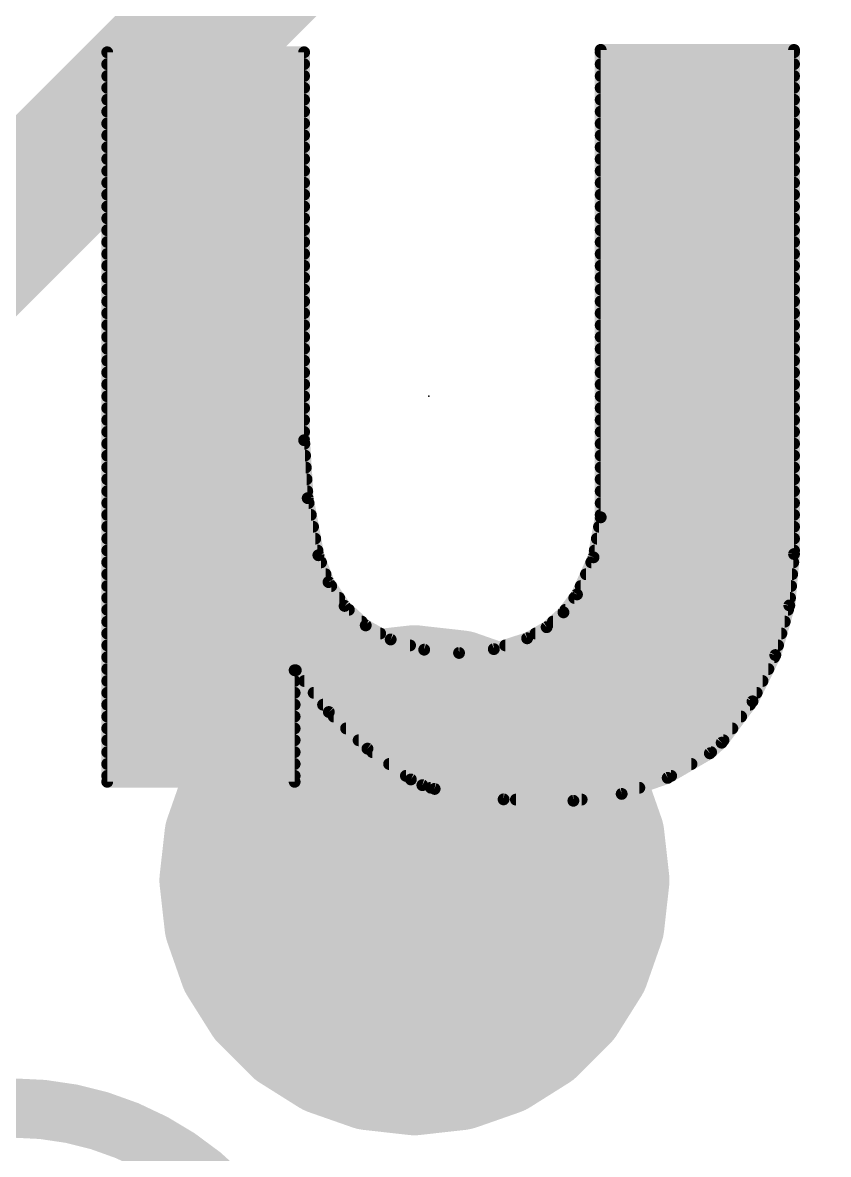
# Model space of a CAD drawing. Extents: x -33 to 32.5, y -8.9 to 49.7.
# Drawn here: x -0.869 to 0.856, y 39.017 to 41.44 of the extents above; entities that cross this region are included whole.
import ezdxf

# ---------------------------------------------------------------- set-up
doc = ezdxf.new("R2010")
doc.units = 0
for name, color, linetype in [('1', 12, 'CONTINUOUS'), ('21', 41, 'CONTINUOUS'), ('22', 40, 'CONTINUOUS'), ('23', 53, 'CONTINUOUS'), ('51', 53, 'CONTINUOUS')]:
    doc.layers.add(name, color=color, linetype=linetype)

msp = doc.modelspace()

# ---------------------------------------------------------------- linework, layer by layer
at = {"layer": '1', "const_width": 0.3048}
msp.add_lwpolyline([(-3.81, 38.1), (3.81, 45.72)], dxfattribs=at)
at = {"layer": '21', "const_width": 0.2032}
for points in [[(-0.1294, 40.0371), (-0.2234, 40.0042)], [(-0.1485, 40.0304), (0.0875, 40.0304)], [(-0.0305, 40.0482), (-0.1294, 40.0371)], [(0.0684, 40.0371), (-0.0305, 40.0482)], [(0.1624, 40.0042), (0.0684, 40.0371)], [(-0.2234, 40.0042), (-0.3077, 39.9513)], [(0.2467, 39.9513), (0.1624, 40.0042)], [(-0.3077, 39.9513), (-0.3781, 39.8809)], [(0.3171, 39.8809), (0.2467, 39.9513)], [(-0.3781, 39.8809), (-0.431, 39.7966)], [(0.37, 39.7966), (0.3171, 39.8809)], [(-0.4118, 39.8272), (0.3508, 39.8272)], [(-0.431, 39.7966), (-0.4639, 39.7026)], [(0.4029, 39.7026), (0.37, 39.7966)], [(-0.4639, 39.7026), (-0.475, 39.6037)], [(0.414, 39.6037), (0.4029, 39.7026)], [(-0.4727, 39.624), (0.4117, 39.624)], [(-0.475, 39.6037), (-0.4639, 39.5048)], [(0.4029, 39.5048), (0.414, 39.6037)], [(-0.4639, 39.5048), (-0.431, 39.4108)], [(0.37, 39.4108), (0.4029, 39.5048)], [(-0.4345, 39.4208), (0.3735, 39.4208)], [(-0.431, 39.4108), (-0.378, 39.3266)], [(0.317, 39.3266), (0.37, 39.4108)], [(-0.378, 39.3266), (-0.3076, 39.2562)], [(0.2466, 39.2562), (0.317, 39.3266)], [(-0.3076, 39.2562), (-0.2234, 39.2032)], [(0.1624, 39.2032), (0.2466, 39.2562)], [(-0.2463, 39.2176), (0.1852, 39.2176)], [(-0.2234, 39.2032), (-0.1294, 39.1703)], [(0.0684, 39.1703), (0.1624, 39.2032)], [(-0.1294, 39.1703), (-0.0305, 39.1592)], [(-0.0305, 39.1592), (0.0684, 39.1703)]]:
    msp.add_lwpolyline(points, dxfattribs=at)
at = {"layer": '21', "const_width": 0.1016}
for points in [[(-0.1485, 40.0812, 1), (-0.1485, 39.9796)], [(-0.1351, 40.0876, 1), (-0.1237, 39.9866)], [(-0.1126, 39.9891, 1), (-0.1462, 40.085)], [(-0.0248, 40.0987, 1), (-0.0362, 39.9977)], [(-0.0248, 39.9977, 1), (-0.0362, 40.0987)], [(0.0852, 40.085, 1), (0.0516, 39.9891)], [(0.0627, 39.9866, 1), (0.0741, 40.0876)], [(0.0875, 39.9796, 1), (0.0875, 40.0812)], [(-0.1964, 39.9612, 1), (-0.2504, 40.0472)], [(0.1894, 40.0472, 1), (0.1354, 39.9612)], [(-0.2402, 40.0522, 1), (-0.2066, 39.9563)], [(0.1456, 39.9563, 1), (0.1792, 40.0522)], [(-0.3347, 39.9943, 1), (-0.2806, 39.9082)], [(-0.2717, 39.9153, 1), (-0.3436, 39.9872)], [(0.2826, 39.9872, 1), (0.2107, 39.9153)], [(0.2196, 39.9082, 1), (0.2737, 39.9943)], [(-0.414, 39.9168, 1), (-0.3421, 39.8449)], [(-0.335, 39.8538, 1), (-0.4211, 39.9079)], [(0.3601, 39.9079, 1), (0.274, 39.8538)], [(0.2811, 39.8449, 1), (0.353, 39.9168)], [(-0.4118, 39.878, 1), (-0.4118, 39.7764)], [(0.3508, 39.7764, 1), (0.3508, 39.878)], [(-0.3831, 39.7798, 1), (-0.479, 39.8134)], [(0.418, 39.8134, 1), (0.3221, 39.7798)], [(-0.474, 39.8236, 1), (-0.388, 39.7696)], [(0.327, 39.7696, 1), (0.413, 39.8236)], [(-0.4134, 39.6969, 1), (-0.5144, 39.7083)], [(0.4534, 39.7083, 1), (0.3524, 39.6969)], [(-0.5118, 39.7194, 1), (-0.4159, 39.6858)], [(0.3549, 39.6858, 1), (0.4508, 39.7194)], [(-0.4727, 39.6748, 1), (-0.4727, 39.5732)], [(0.4117, 39.5732, 1), (0.4117, 39.6748)], [(-0.4245, 39.6094, 1), (-0.5255, 39.598)], [(0.4645, 39.598, 1), (0.3635, 39.6094)], [(-0.5255, 39.6094, 1), (-0.4245, 39.598)], [(0.3635, 39.598, 1), (0.4645, 39.6094)], [(-0.4159, 39.5216, 1), (-0.5118, 39.488)], [(0.4508, 39.488, 1), (0.3549, 39.5216)], [(-0.5143, 39.4991, 1), (-0.4134, 39.5105)], [(0.3524, 39.5105, 1), (0.4533, 39.4991)], [(-0.4345, 39.4716, 1), (-0.4345, 39.37)], [(-0.388, 39.4379, 1), (-0.474, 39.3838)], [(0.413, 39.3838, 1), (0.327, 39.4379)], [(0.3735, 39.37, 1), (0.3735, 39.4716)], [(-0.4789, 39.3941, 1), (-0.383, 39.4276)], [(0.322, 39.4276, 1), (0.4179, 39.3941)], [(-0.3421, 39.3625, 1), (-0.4139, 39.2906)], [(0.3529, 39.2906, 1), (0.2811, 39.3625)], [(-0.421, 39.2995, 1), (-0.335, 39.3536)], [(0.274, 39.3536, 1), (0.36, 39.2995)], [(-0.2806, 39.2992, 1), (-0.3347, 39.2132)], [(0.2737, 39.2132, 1), (0.2196, 39.2992)], [(-0.3436, 39.2203, 1), (-0.2717, 39.2921)], [(0.2107, 39.2921, 1), (0.2826, 39.2203)], [(-0.2463, 39.2684, 1), (-0.2463, 39.1668)], [(0.1852, 39.1668, 1), (0.1852, 39.2684)], [(-0.2066, 39.2512, 1), (-0.2401, 39.1553)], [(-0.2504, 39.1602, 1), (-0.1963, 39.2462)], [(0.1353, 39.2462, 1), (0.1894, 39.1602)], [(0.1791, 39.1553, 1), (0.1456, 39.2512)], [(-0.1237, 39.2208, 1), (-0.1351, 39.1199)], [(-0.1462, 39.1224, 1), (-0.1126, 39.2183)], [(-0.0362, 39.2097, 1), (-0.0248, 39.1087)], [(-0.0362, 39.1087, 1), (-0.0248, 39.2097)], [(0.0516, 39.2183, 1), (0.0852, 39.1224)], [(0.0741, 39.1199, 1), (0.0627, 39.2208)]]:
    msp.add_lwpolyline(points, format="xyb", dxfattribs=at)
at = {"layer": '22', "const_width": 0.0127}
for points in [[(0.3747, 41.3817, 1), (0.3619, 41.3817)], [(0.3683, 41.388, 1), (0.3683, 41.3754)], [(0.7886, 41.3817, 1), (0.776, 41.3817)], [(0.7823, 41.3754, 1), (0.7823, 41.388)], [(-0.6883, 41.383, 1), (-0.6883, 41.3703)], [(-0.682, 41.3766, 1), (-0.6946, 41.3766)], [(-0.2603, 41.3766, 1), (-0.2731, 41.3766)], [(-0.2667, 41.3703, 1), (-0.2667, 41.383)], [(0.3683, 41.383, 1), (0.3683, 41.3703)], [(0.7823, 41.3703, 1), (0.7823, 41.383)], [(-0.6883, 41.3575, 1), (-0.6883, 41.3449)], [(-0.2667, 41.3449, 1), (-0.2667, 41.3575)], [(0.3683, 41.3575, 1), (0.3683, 41.3449)], [(0.7823, 41.3449, 1), (0.7823, 41.3575)], [(-0.6883, 41.3321, 1), (-0.6883, 41.3195)], [(-0.2667, 41.3195, 1), (-0.2667, 41.3321)], [(0.3683, 41.3321, 1), (0.3683, 41.3195)], [(0.7823, 41.3195, 1), (0.7823, 41.3321)], [(-0.6883, 41.3068, 1), (-0.6883, 41.2941)], [(-0.2667, 41.2941, 1), (-0.2667, 41.3068)], [(0.3683, 41.3068, 1), (0.3683, 41.2941)], [(0.7823, 41.2941, 1), (0.7823, 41.3068)], [(-0.6883, 41.2813, 1), (-0.6883, 41.2687)], [(-0.2667, 41.2687, 1), (-0.2667, 41.2813)], [(0.3683, 41.2813, 1), (0.3683, 41.2687)], [(0.7823, 41.2687, 1), (0.7823, 41.2813)], [(-0.6883, 41.2559, 1), (-0.6883, 41.2433)], [(-0.2667, 41.2433, 1), (-0.2667, 41.2559)], [(0.3683, 41.2559, 1), (0.3683, 41.2433)], [(0.7823, 41.2433, 1), (0.7823, 41.2559)], [(-0.6883, 41.2306, 1), (-0.6883, 41.2179)], [(-0.2667, 41.2179, 1), (-0.2667, 41.2306)], [(0.3683, 41.2306, 1), (0.3683, 41.2179)], [(0.7823, 41.2179, 1), (0.7823, 41.2306)], [(-0.6883, 41.2051, 1), (-0.6883, 41.1925)], [(-0.2667, 41.1925, 1), (-0.2667, 41.2051)], [(0.3683, 41.2051, 1), (0.3683, 41.1925)], [(0.7823, 41.1925, 1), (0.7823, 41.2051)], [(-0.6883, 41.1797, 1), (-0.6883, 41.1671)], [(-0.2667, 41.1671, 1), (-0.2667, 41.1797)], [(0.3683, 41.1797, 1), (0.3683, 41.1671)], [(0.7823, 41.1671, 1), (0.7823, 41.1797)], [(-0.6883, 41.1544, 1), (-0.6883, 41.1417)], [(-0.2667, 41.1417, 1), (-0.2667, 41.1544)], [(0.3683, 41.1544, 1), (0.3683, 41.1417)], [(0.7823, 41.1417, 1), (0.7823, 41.1544)], [(-0.6883, 41.1289, 1), (-0.6883, 41.1163)], [(-0.2667, 41.1163, 1), (-0.2667, 41.1289)], [(0.3683, 41.1289, 1), (0.3683, 41.1163)], [(0.7823, 41.1163, 1), (0.7823, 41.1289)], [(-0.6883, 41.1035, 1), (-0.6883, 41.0909)], [(-0.2667, 41.0909, 1), (-0.2667, 41.1035)], [(0.3683, 41.1035, 1), (0.3683, 41.0909)], [(0.7823, 41.0909, 1), (0.7823, 41.1035)], [(-0.6883, 41.0782, 1), (-0.6883, 41.0655)], [(-0.2667, 41.0655, 1), (-0.2667, 41.0782)], [(0.3683, 41.0782, 1), (0.3683, 41.0655)], [(0.7823, 41.0655, 1), (0.7823, 41.0782)], [(-0.6883, 41.0527, 1), (-0.6883, 41.0401)], [(-0.2667, 41.0401, 1), (-0.2667, 41.0527)], [(0.3683, 41.0527, 1), (0.3683, 41.0401)], [(0.7823, 41.0401, 1), (0.7823, 41.0527)], [(-0.6883, 41.0273, 1), (-0.6883, 41.0147)], [(-0.2667, 41.0147, 1), (-0.2667, 41.0273)], [(0.3683, 41.0273, 1), (0.3683, 41.0147)], [(0.7823, 41.0147, 1), (0.7823, 41.0273)], [(-0.6883, 41.002, 1), (-0.6883, 40.9893)], [(-0.2667, 40.9893, 1), (-0.2667, 41.002)], [(0.3683, 41.002, 1), (0.3683, 40.9893)], [(0.7823, 40.9893, 1), (0.7823, 41.002)], [(-0.6883, 40.9766, 1), (-0.6883, 40.9639)], [(-0.2667, 40.9639, 1), (-0.2667, 40.9766)], [(0.3683, 40.9766, 1), (0.3683, 40.9639)], [(0.7823, 40.9639, 1), (0.7823, 40.9766)], [(-0.6883, 40.9511, 1), (-0.6883, 40.9385)], [(-0.2667, 40.9385, 1), (-0.2667, 40.9511)], [(0.3683, 40.9511, 1), (0.3683, 40.9385)], [(0.7823, 40.9385, 1), (0.7823, 40.9511)], [(-0.6883, 40.9258, 1), (-0.6883, 40.9131)], [(-0.2667, 40.9131, 1), (-0.2667, 40.9258)], [(0.3683, 40.9258, 1), (0.3683, 40.9131)], [(0.7823, 40.9131, 1), (0.7823, 40.9258)], [(-0.6883, 40.9004, 1), (-0.6883, 40.8877)], [(-0.2667, 40.8877, 1), (-0.2667, 40.9004)], [(0.3683, 40.9004, 1), (0.3683, 40.8877)], [(0.7823, 40.8877, 1), (0.7823, 40.9004)], [(-0.6883, 40.8749, 1), (-0.6883, 40.8623)], [(-0.2667, 40.8623, 1), (-0.2667, 40.8749)], [(0.3683, 40.8749, 1), (0.3683, 40.8623)], [(0.7823, 40.8623, 1), (0.7823, 40.8749)], [(-0.6883, 40.8496, 1), (-0.6883, 40.8369)], [(-0.2667, 40.8369, 1), (-0.2667, 40.8496)], [(0.3683, 40.8496, 1), (0.3683, 40.8369)], [(0.7823, 40.8369, 1), (0.7823, 40.8496)], [(-0.6883, 40.8242, 1), (-0.6883, 40.8115)], [(-0.2667, 40.8115, 1), (-0.2667, 40.8242)], [(0.3683, 40.8242, 1), (0.3683, 40.8115)], [(0.7823, 40.8115, 1), (0.7823, 40.8242)], [(-0.6883, 40.7987, 1), (-0.6883, 40.7861)], [(-0.2667, 40.7861, 1), (-0.2667, 40.7987)], [(0.3683, 40.7987, 1), (0.3683, 40.7861)], [(0.7823, 40.7861, 1), (0.7823, 40.7987)], [(-0.6883, 40.7734, 1), (-0.6883, 40.7607)], [(-0.2667, 40.7607, 1), (-0.2667, 40.7734)], [(0.3683, 40.7734, 1), (0.3683, 40.7607)], [(0.7823, 40.7607, 1), (0.7823, 40.7734)], [(-0.6883, 40.748, 1), (-0.6883, 40.7353)], [(-0.2667, 40.7353, 1), (-0.2667, 40.748)], [(0.3683, 40.748, 1), (0.3683, 40.7353)], [(0.7823, 40.7353, 1), (0.7823, 40.748)], [(-0.6883, 40.7225, 1), (-0.6883, 40.7099)], [(-0.2667, 40.7099, 1), (-0.2667, 40.7225)], [(0.3683, 40.7225, 1), (0.3683, 40.7099)], [(0.7823, 40.7099, 1), (0.7823, 40.7225)], [(-0.6883, 40.6972, 1), (-0.6883, 40.6845)], [(-0.2667, 40.6845, 1), (-0.2667, 40.6972)], [(0.3683, 40.6972, 1), (0.3683, 40.6845)], [(0.7823, 40.6845, 1), (0.7823, 40.6972)], [(-0.6883, 40.6718, 1), (-0.6883, 40.6591)], [(-0.2667, 40.6591, 1), (-0.2667, 40.6718)], [(0.3683, 40.6718, 1), (0.3683, 40.6591)], [(0.7823, 40.6591, 1), (0.7823, 40.6718)], [(-0.6883, 40.6463, 1), (-0.6883, 40.6337)], [(-0.2667, 40.6337, 1), (-0.2667, 40.6463)], [(0.3683, 40.6463, 1), (0.3683, 40.6337)], [(0.7823, 40.6337, 1), (0.7823, 40.6463)], [(-0.6883, 40.621, 1), (-0.6883, 40.6083)], [(-0.2667, 40.6083, 1), (-0.2667, 40.621)], [(0.3683, 40.621, 1), (0.3683, 40.6083)], [(0.7823, 40.6083, 1), (0.7823, 40.621)], [(-0.6883, 40.5956, 1), (-0.6883, 40.5829)], [(-0.2667, 40.5829, 1), (-0.2667, 40.5956)], [(0.3683, 40.5956, 1), (0.3683, 40.5829)], [(0.7823, 40.5829, 1), (0.7823, 40.5956)], [(-0.6883, 40.5701, 1), (-0.6883, 40.5575)], [(-0.2667, 40.5575, 1), (-0.2667, 40.5701)], [(0.3683, 40.5701, 1), (0.3683, 40.5575)], [(0.7823, 40.5575, 1), (0.7823, 40.5701)], [(-0.6883, 40.5448, 1), (-0.6883, 40.5321)], [(-0.2731, 40.546, 1), (-0.2603, 40.546)], [(-0.2604, 40.5464, 1), (-0.273, 40.5456)], [(-0.2662, 40.5321, 1), (-0.2662, 40.5448)], [(0.3683, 40.5448, 1), (0.3683, 40.5321)], [(0.7823, 40.5321, 1), (0.7823, 40.5448)], [(-0.6883, 40.5194, 1), (-0.6883, 40.5067)], [(-0.2647, 40.5067, 1), (-0.2647, 40.5194)], [(0.3683, 40.5194, 1), (0.3683, 40.5067)], [(0.7823, 40.5067, 1), (0.7823, 40.5194)], [(-0.6883, 40.4939, 1), (-0.6883, 40.4813)], [(-0.2631, 40.4813, 1), (-0.2631, 40.4939)], [(0.3683, 40.4939, 1), (0.3683, 40.4813)], [(0.7823, 40.4813, 1), (0.7823, 40.4939)], [(-0.6883, 40.4686, 1), (-0.6883, 40.4559)], [(-0.2615, 40.4559, 1), (-0.2615, 40.4686)], [(0.3683, 40.4686, 1), (0.3683, 40.4559)], [(0.7823, 40.4559, 1), (0.7823, 40.4686)], [(-0.6883, 40.4432, 1), (-0.6883, 40.4305)], [(-0.26, 40.4305, 1), (-0.26, 40.4432)], [(0.3683, 40.4432, 1), (0.3683, 40.4305)], [(0.7823, 40.4305, 1), (0.7823, 40.4432)], [(-0.6883, 40.4177, 1), (-0.6883, 40.4051)], [(-0.2528, 40.423, 1), (-0.2653, 40.4207)], [(-0.2654, 40.4215, 1), (-0.2527, 40.4223)], [(-0.2571, 40.4051, 1), (-0.2571, 40.4177)], [(0.3683, 40.4177, 1), (0.3683, 40.4051)], [(0.7823, 40.4051, 1), (0.7823, 40.4177)], [(-0.6883, 40.3924, 1), (-0.6883, 40.3797)], [(-0.2523, 40.3797, 1), (-0.2523, 40.3924)], [(0.3683, 40.3924, 1), (0.3683, 40.3797)], [(0.7823, 40.3797, 1), (0.7823, 40.3924)], [(-0.6883, 40.367, 1), (-0.6883, 40.3543)], [(-0.2476, 40.3543, 1), (-0.2476, 40.367)], [(0.3647, 40.367, 1), (0.3647, 40.3543)], [(0.3619, 40.3809, 1), (0.3747, 40.3809)], [(0.3746, 40.3798, 1), (0.362, 40.382)], [(0.7823, 40.3543, 1), (0.7823, 40.367)], [(-0.6883, 40.3415, 1), (-0.6883, 40.3289)], [(-0.2429, 40.3289, 1), (-0.2429, 40.3415)], [(0.3601, 40.3415, 1), (0.3601, 40.3289)], [(0.7823, 40.3289, 1), (0.7823, 40.3415)], [(-0.6883, 40.3162, 1), (-0.6883, 40.3035)], [(-0.2303, 40.3019, 1), (-0.2421, 40.2973)], [(-0.2424, 40.2984, 1), (-0.23, 40.3008)], [(-0.2381, 40.3035, 1), (-0.2381, 40.3162)], [(0.3467, 40.2964, 1), (0.3592, 40.2941)], [(0.3588, 40.2927, 1), (0.3472, 40.2978)], [(0.3556, 40.3162, 1), (0.3556, 40.3035)], [(0.7886, 40.3016, 1), (0.776, 40.3028)], [(0.776, 40.3022, 1), (0.7886, 40.3022)], [(0.7823, 40.3035, 1), (0.7823, 40.3162)], [(-0.6883, 40.2908, 1), (-0.6883, 40.2781)], [(-0.2304, 40.2781, 1), (-0.2304, 40.2908)], [(0.3481, 40.2908, 1), (0.3481, 40.2781)], [(0.7807, 40.2781, 1), (0.7807, 40.2908)], [(-0.6883, 40.2653, 1), (-0.6883, 40.2527)], [(-0.2208, 40.2527, 1), (-0.2208, 40.2653)], [(-0.2091, 40.2457, 1), (-0.2197, 40.2386)], [(0.3368, 40.2653, 1), (0.3368, 40.2527)], [(0.7783, 40.2527, 1), (0.7783, 40.2653)], [(-0.6883, 40.24, 1), (-0.6883, 40.2273)], [(-0.2203, 40.2399, 1), (-0.2085, 40.2444)], [(-0.2087, 40.2273, 1), (-0.2087, 40.24)], [(0.3226, 40.212, 1), (0.3124, 40.2196)], [(0.3255, 40.24, 1), (0.3255, 40.2273)], [(0.776, 40.2273, 1), (0.776, 40.24)], [(-0.6883, 40.2146, 1), (-0.6883, 40.2019)], [(-0.1915, 40.2019, 1), (-0.1915, 40.2146)], [(-0.1757, 40.1959, 1), (-0.1843, 40.1865)], [(0.3118, 40.2146, 1), (0.3118, 40.2019)], [(0.3117, 40.2184, 1), (0.3233, 40.2132)], [(0.7783, 40.1905, 1), (0.7661, 40.1939)], [(0.7737, 40.2019, 1), (0.7737, 40.2146)], [(-0.6883, 40.1891, 1), (-0.6883, 40.1765)], [(-0.1853, 40.1876, 1), (-0.1747, 40.1947)], [(-0.1709, 40.1765, 1), (-0.1709, 40.1891)], [(0.2836, 40.1812, 1), (0.2937, 40.1735)], [(0.2928, 40.1726, 1), (0.2844, 40.1821)], [(0.2927, 40.1891, 1), (0.2927, 40.1765)], [(0.7659, 40.1928, 1), (0.7785, 40.1916)], [(0.7695, 40.1765, 1), (0.7695, 40.1891)], [(-0.6883, 40.1638, 1), (-0.6883, 40.1511)], [(-0.1434, 40.1511, 1), (-0.1434, 40.1638)], [(-0.1317, 40.155, 1), (-0.138, 40.144)], [(-0.1391, 40.1448, 1), (-0.1305, 40.1542)], [(0.2484, 40.1503, 1), (0.2568, 40.1408)], [(0.2557, 40.1401, 1), (0.2494, 40.1511)], [(0.266, 40.1638, 1), (0.266, 40.1511)], [(0.7624, 40.1511, 1), (0.7624, 40.1638)], [(-0.6883, 40.1384, 1), (-0.6883, 40.1257)], [(-0.1038, 40.1257, 1), (-0.1038, 40.1384)], [(-0.0794, 40.1254, 1), (-0.0832, 40.1132)], [(-0.0844, 40.1138, 1), (-0.0782, 40.1248)], [(0.2077, 40.1273, 1), (0.2139, 40.1163)], [(0.2128, 40.1158, 1), (0.2088, 40.1278)], [(0.2287, 40.1384, 1), (0.2287, 40.1257)], [(0.7552, 40.1257, 1), (0.7552, 40.1384)], [(-0.6883, 40.1129, 1), (-0.6883, 40.1003)], [(-0.0398, 40.1003, 1), (-0.0398, 40.1129)], [(-0.009, 40.1037, 1), (-0.0102, 40.0911)], [(-0.0115, 40.0913, 1), (-0.0078, 40.1035)], [(0.1375, 40.1047, 1), (0.1415, 40.0926)], [(0.1402, 40.0923, 1), (0.1388, 40.105)], [(0.164, 40.1129, 1), (0.164, 40.1003)], [(0.7481, 40.1003, 1), (0.7481, 40.1129)], [(-0.6883, 40.0876, 1), (-0.6883, 40.0749)], [(0.0643, 40.0967, 1), (0.0657, 40.0841)], [(0.0644, 40.0841, 1), (0.0656, 40.0967)], [(0.7361, 40.0876, 1), (0.7484, 40.0842)], [(0.7479, 40.0831, 1), (0.7365, 40.0887)], [(0.7399, 40.0749, 1), (0.7399, 40.0876)], [(-0.6883, 40.0622, 1), (-0.6883, 40.0495)], [(-0.2807, 40.0533, 1), (-0.2934, 40.0533)], [(-0.287, 40.0596, 1), (-0.287, 40.047)], [(-0.2795, 40.0572, 1), (-0.2895, 40.0494)], [(-0.2845, 40.047, 1), (-0.2845, 40.0596)], [(0.7274, 40.0495, 1), (0.7274, 40.0622)], [(-0.6883, 40.0367, 1), (-0.6883, 40.0241)], [(-0.287, 40.0241, 1), (-0.287, 40.0367)], [(-0.2664, 40.0367, 1), (-0.2664, 40.0241)], [(0.7149, 40.0241, 1), (0.7149, 40.0367)], [(-0.6883, 40.0114, 1), (-0.6883, 39.9987)], [(-0.287, 39.9987, 1), (-0.287, 40.0114)], [(-0.2463, 40.0114, 1), (-0.2463, 39.9987)], [(0.7024, 39.9987, 1), (0.7024, 40.0114)], [(-0.6883, 39.986, 1), (-0.6883, 39.9733)], [(-0.287, 39.9733, 1), (-0.287, 39.986)], [(-0.2262, 39.986, 1), (-0.2262, 39.9733)], [(0.6877, 39.9896, 1), (0.6991, 39.984)], [(0.688, 39.9733, 1), (0.688, 39.986)], [(0.6985, 39.983, 1), (0.6883, 39.9906)], [(-0.6883, 39.9605, 1), (-0.6883, 39.9479)], [(-0.287, 39.9479, 1), (-0.287, 39.9605)], [(-0.2094, 39.9685, 1), (-0.2182, 39.9593)], [(-0.2188, 39.96, 1), (-0.2088, 39.9679)], [(-0.2035, 39.9605, 1), (-0.2035, 39.9479)], [(0.6691, 39.9479, 1), (0.6691, 39.9605)], [(-0.6883, 39.9352, 1), (-0.6883, 39.9225)], [(-0.287, 39.9225, 1), (-0.287, 39.9352)], [(-0.1768, 39.9352, 1), (-0.1768, 39.9225)], [(0.6502, 39.9225, 1), (0.6502, 39.9352)], [(-0.6883, 39.9098, 1), (-0.6883, 39.8971)], [(-0.287, 39.8971, 1), (-0.287, 39.9098)], [(-0.15, 39.9098, 1), (-0.15, 39.8971)], [(0.6312, 39.8971, 1), (0.6312, 39.9098)], [(-0.6883, 39.8843, 1), (-0.6883, 39.8717)], [(-0.287, 39.8717, 1), (-0.287, 39.8843)], [(-0.1274, 39.8907, 1), (-0.1348, 39.8803)], [(-0.1355, 39.8809, 1), (-0.1267, 39.8901)], [(-0.1205, 39.8843, 1), (-0.1205, 39.8717)], [(0.6052, 39.87, 1), (0.5988, 39.881)], [(0.6048, 39.8717, 1), (0.6048, 39.8843)], [(0.6223, 39.9021, 1), (0.6325, 39.8945)], [(0.6316, 39.8936, 1), (0.6232, 39.903)], [(-0.6883, 39.859, 1), (-0.6883, 39.8463)], [(-0.287, 39.8463, 1), (-0.287, 39.859)], [(-0.0847, 39.859, 1), (-0.0847, 39.8463)], [(0.5627, 39.8463, 1), (0.5627, 39.859)], [(0.5978, 39.8802, 1), (0.6062, 39.8708)], [(-0.6883, 39.8336, 1), (-0.6883, 39.8209)], [(-0.287, 39.8209, 1), (-0.287, 39.8336)], [(-0.0488, 39.8336, 1), (-0.0488, 39.8209)], [(0.5192, 39.8209, 1), (0.5192, 39.8336)], [(-0.6883, 39.8209, 1), (-0.6883, 39.8082)], [(-0.6946, 39.8145, 1), (-0.682, 39.8145)], [(-0.2934, 39.8145, 1), (-0.2807, 39.8145)], [(-0.287, 39.8082, 1), (-0.287, 39.8209)], [(-0.0353, 39.8253, 1), (-0.0409, 39.8139)], [(-0.0418, 39.8144, 1), (-0.0344, 39.8248)], [(-0.0117, 39.8134, 1), (-0.0154, 39.8013)], [(-0.0164, 39.8017, 1), (-0.0107, 39.813)], [(0.5086, 39.8284, 1), (0.515, 39.8174)], [(0.5139, 39.8169, 1), (0.5097, 39.8289)], [(0.0046, 39.8081, 1), (0.0046, 39.7955)], [(0.0137, 39.8056, 1), (0.0117, 39.793)], [(0.0108, 39.7932, 1), (0.0146, 39.8054)], [(0.4112, 39.7946, 1), (0.4153, 39.7826)], [(0.4141, 39.7823, 1), (0.4123, 39.7949)], [(0.4511, 39.7955, 1), (0.4511, 39.8081)], [(0.1606, 39.7833, 1), (0.1603, 39.7706)], [(0.1595, 39.7707, 1), (0.1614, 39.7832)], [(0.1868, 39.7828, 1), (0.1868, 39.7701)], [(0.309, 39.7802, 1), (0.3108, 39.7676)], [(0.3098, 39.7676, 1), (0.31, 39.7802)], [(0.3275, 39.7701, 1), (0.3275, 39.7828)]]:
    msp.add_lwpolyline(points, format="xyb", dxfattribs=at)
at = {"layer": '22', "const_width": 0.0254}
for points in [[(0.3683, 40.3809), (0.3683, 41.3817)], [(0.3683, 41.3817), (0.7823, 41.3817)], [(0.7823, 41.3817), (0.7823, 40.3022)], [(-0.6883, 39.8145), (-0.6883, 41.3766)], [(-0.6883, 41.3766), (-0.2667, 41.3766)], [(-0.2667, 41.3766), (-0.2667, 40.546)], [(0.3683, 41.3766), (0.7823, 41.3766)], [(-0.6883, 41.3512), (-0.2667, 41.3512)], [(0.3683, 41.3512), (0.7823, 41.3512)], [(-0.6883, 41.3258), (-0.2667, 41.3258)], [(0.3683, 41.3258), (0.7823, 41.3258)], [(-0.6883, 41.3004), (-0.2667, 41.3004)], [(0.3683, 41.3004), (0.7823, 41.3004)], [(-0.6883, 41.275), (-0.2667, 41.275)], [(0.3683, 41.275), (0.7823, 41.275)], [(-0.6883, 41.2496), (-0.2667, 41.2496)], [(0.3683, 41.2496), (0.7823, 41.2496)], [(-0.6883, 41.2242), (-0.2667, 41.2242)], [(0.3683, 41.2242), (0.7823, 41.2242)], [(-0.6883, 41.1988), (-0.2667, 41.1988)], [(0.3683, 41.1988), (0.7823, 41.1988)], [(-0.6883, 41.1734), (-0.2667, 41.1734)], [(0.3683, 41.1734), (0.7823, 41.1734)], [(-0.6883, 41.148), (-0.2667, 41.148)], [(0.3683, 41.148), (0.7823, 41.148)], [(-0.6883, 41.1226), (-0.2667, 41.1226)], [(0.3683, 41.1226), (0.7823, 41.1226)], [(-0.6883, 41.0972), (-0.2667, 41.0972)], [(0.3683, 41.0972), (0.7823, 41.0972)], [(-0.6883, 41.0718), (-0.2667, 41.0718)], [(0.3683, 41.0718), (0.7823, 41.0718)], [(-0.6883, 41.0464), (-0.2667, 41.0464)], [(0.3683, 41.0464), (0.7823, 41.0464)], [(-0.6883, 41.021), (-0.2667, 41.021)], [(0.3683, 41.021), (0.7823, 41.021)], [(-0.6883, 40.9956), (-0.2667, 40.9956)], [(0.3683, 40.9956), (0.7823, 40.9956)], [(-0.6883, 40.9702), (-0.2667, 40.9702)], [(0.3683, 40.9702), (0.7823, 40.9702)], [(-0.6883, 40.9448), (-0.2667, 40.9448)], [(0.3683, 40.9448), (0.7823, 40.9448)], [(-0.6883, 40.9194), (-0.2667, 40.9194)], [(0.3683, 40.9194), (0.7823, 40.9194)], [(-0.6883, 40.894), (-0.2667, 40.894)], [(0.3683, 40.894), (0.7823, 40.894)], [(-0.6883, 40.8686), (-0.2667, 40.8686)], [(0.3683, 40.8686), (0.7823, 40.8686)], [(-0.6883, 40.8432), (-0.2667, 40.8432)], [(0.3683, 40.8432), (0.7823, 40.8432)], [(-0.6883, 40.8178), (-0.2667, 40.8178)], [(0.3683, 40.8178), (0.7823, 40.8178)], [(-0.6883, 40.7924), (-0.2667, 40.7924)], [(0.3683, 40.7924), (0.7823, 40.7924)], [(-0.6883, 40.767), (-0.2667, 40.767)], [(0.3683, 40.767), (0.7823, 40.767)], [(-0.6883, 40.7416), (-0.2667, 40.7416)], [(0.3683, 40.7416), (0.7823, 40.7416)], [(-0.6883, 40.7162), (-0.2667, 40.7162)], [(0.3683, 40.7162), (0.7823, 40.7162)], [(-0.6883, 40.6908), (-0.2667, 40.6908)], [(0.3683, 40.6908), (0.7823, 40.6908)], [(-0.6883, 40.6654), (-0.2667, 40.6654)], [(0.3683, 40.6654), (0.7823, 40.6654)], [(-0.6883, 40.64), (-0.2667, 40.64)], [(0.3683, 40.64), (0.7823, 40.64)], [(-0.6883, 40.6146), (-0.2667, 40.6146)], [(0.3683, 40.6146), (0.7823, 40.6146)], [(-0.6883, 40.5892), (-0.2667, 40.5892)], [(0.3683, 40.5892), (0.7823, 40.5892)], [(-0.6883, 40.5638), (-0.2667, 40.5638)], [(0.3683, 40.5638), (0.7823, 40.5638)], [(-0.6883, 40.5384), (-0.2662, 40.5384)], [(-0.2667, 40.546), (-0.259, 40.4219)], [(0.3683, 40.5384), (0.7823, 40.5384)], [(-0.6883, 40.513), (-0.2647, 40.513)], [(0.3683, 40.513), (0.7823, 40.513)], [(-0.6883, 40.4876), (-0.2631, 40.4876)], [(0.3683, 40.4876), (0.7823, 40.4876)], [(-0.6883, 40.4622), (-0.2615, 40.4622)], [(0.3683, 40.4622), (0.7823, 40.4622)], [(-0.6883, 40.4368), (-0.26, 40.4368)], [(0.3683, 40.4368), (0.7823, 40.4368)], [(-0.6883, 40.4114), (-0.2571, 40.4114)], [(-0.259, 40.4219), (-0.2362, 40.2996)], [(0.3683, 40.4114), (0.7823, 40.4114)], [(-0.6883, 40.386), (-0.2523, 40.386)], [(0.3683, 40.386), (0.7823, 40.386)], [(-0.6883, 40.3606), (-0.2476, 40.3606)], [(0.353, 40.2952), (0.3683, 40.3809)], [(0.3647, 40.3606), (0.7823, 40.3606)], [(-0.6883, 40.3352), (-0.2429, 40.3352)], [(0.3601, 40.3352), (0.7823, 40.3352)], [(-0.6883, 40.3098), (-0.2381, 40.3098)], [(-0.2362, 40.2996), (-0.2144, 40.2421)], [(0.3175, 40.2158), (0.353, 40.2952)], [(0.3556, 40.3098), (0.7823, 40.3098)], [(0.7823, 40.3022), (0.7722, 40.1922)], [(-0.6883, 40.2844), (-0.2304, 40.2844)], [(0.3481, 40.2844), (0.7807, 40.2844)], [(-0.6883, 40.259), (-0.2208, 40.259)], [(-0.2144, 40.2421), (-0.18, 40.1912)], [(0.3368, 40.259), (0.7783, 40.259)], [(-0.6883, 40.2336), (-0.2087, 40.2336)], [(0.2886, 40.1774), (0.3175, 40.2158)], [(0.3255, 40.2336), (0.776, 40.2336)], [(-0.6883, 40.2082), (-0.1915, 40.2082)], [(-0.18, 40.1912), (-0.1348, 40.1495)], [(0.3118, 40.2082), (0.7737, 40.2082)], [(0.7722, 40.1922), (0.7422, 40.0859)], [(-0.6883, 40.1828), (-0.1709, 40.1828)], [(0.2526, 40.1456), (0.2886, 40.1774)], [(0.2927, 40.1828), (0.7695, 40.1828)], [(-0.6883, 40.1574), (-0.1434, 40.1574)], [(-0.1348, 40.1495), (-0.0813, 40.1193)], [(0.2108, 40.1218), (0.2526, 40.1456)], [(0.266, 40.1574), (0.7624, 40.1574)], [(-0.6883, 40.132), (-0.1038, 40.132)], [(-0.0813, 40.1193), (-0.0096, 40.0974)], [(0.1395, 40.0987), (0.2108, 40.1218)], [(0.2287, 40.132), (0.7552, 40.132)], [(-0.6883, 40.1066), (-0.0398, 40.1066)], [(-0.0096, 40.0974), (0.065, 40.0904)], [(0.065, 40.0904), (0.1395, 40.0987)], [(0.164, 40.1066), (0.7481, 40.1066)], [(-0.6883, 40.0812), (0.7399, 40.0812)], [(0.7422, 40.0859), (0.6934, 39.9868)], [(-0.6883, 40.0558), (0.7274, 40.0558)], [(-0.2845, 40.0533), (-0.287, 40.0533)], [(-0.287, 40.0533), (-0.287, 39.8145)], [(-0.2138, 39.9639), (-0.2845, 40.0533)], [(-0.6883, 40.0304), (-0.287, 40.0304)], [(-0.2664, 40.0304), (0.7149, 40.0304)], [(-0.6883, 40.005), (-0.287, 40.005)], [(-0.2463, 40.005), (0.7024, 40.005)], [(-0.6883, 39.9796), (-0.287, 39.9796)], [(-0.2262, 39.9796), (0.688, 39.9796)], [(0.6934, 39.9868), (0.6274, 39.8983)], [(-0.6883, 39.9542), (-0.287, 39.9542)], [(-0.1311, 39.8855), (-0.2138, 39.9639)], [(-0.2035, 39.9542), (0.6691, 39.9542)], [(-0.6883, 39.9288), (-0.287, 39.9288)], [(-0.1768, 39.9288), (0.6502, 39.9288)], [(-0.6883, 39.9034), (-0.287, 39.9034)], [(-0.15, 39.9034), (0.6312, 39.9034)], [(-0.6883, 39.878), (-0.287, 39.878)], [(-0.0381, 39.8196), (-0.1311, 39.8855)], [(-0.1205, 39.878), (0.6048, 39.878)], [(0.602, 39.8755), (0.5118, 39.8229)], [(0.6274, 39.8983), (0.602, 39.8755)], [(-0.6883, 39.8526), (-0.287, 39.8526)], [(-0.0847, 39.8526), (0.5627, 39.8526)], [(-0.6883, 39.8272), (-0.287, 39.8272)], [(-0.0488, 39.8272), (0.5192, 39.8272)], [(-0.287, 39.8145), (-0.6883, 39.8145)], [(-0.0135, 39.8073), (-0.0381, 39.8196)], [(0.0127, 39.7993), (-0.0135, 39.8073)], [(0.5118, 39.8229), (0.4132, 39.7886)], [(0.0046, 39.8018), (0.4511, 39.8018)], [(0.1605, 39.7769), (0.0127, 39.7993)], [(0.4132, 39.7886), (0.3099, 39.7739)], [(0.3099, 39.7739), (0.1605, 39.7769)], [(0.1868, 39.7764), (0.3275, 39.7764)]]:
    msp.add_lwpolyline(points, dxfattribs=at)
at = {"layer": '23'}
msp.add_point((0, 40.64), dxfattribs=at)
at = {"layer": '51', "const_width": 0.127}
msp.add_lwpolyline([(-0.889, 37.846, 1), (-0.889, 39.116, 1), (-0.889, 37.846)], format="xyb", dxfattribs=at)

doc.saveas('drawing.dxf')
